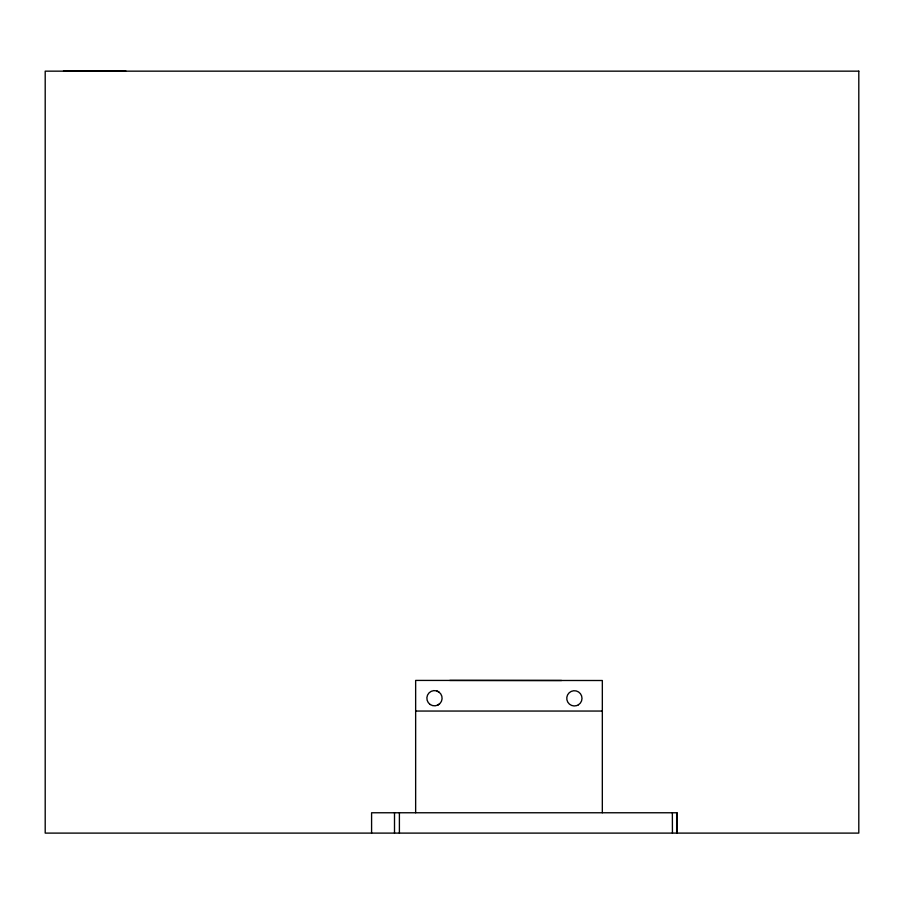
<?xml version="1.0" encoding="UTF-8"?>
<svg xmlns="http://www.w3.org/2000/svg" width="904" height="904" viewBox="0 0 904 904"><rect width="100%" height="100%" fill="white"/><g stroke="black" fill="none" stroke-linecap="round" stroke-linejoin="round"><path stroke-width="1.36" d="M415.648 812.764L415.648 680.418L602.335 680.509L602.324 812.764M437.739 705.109L439.412 704.024M63.495 70.896L125.769 70.896M415.648 711.052L602.324 711.052M449.751 680.429L561.587 680.497M437.05 691.029L438.813 691.944M672.361 812.764L672.429 833.104M677.243 833.104L677.243 812.764L371.589 812.764L371.589 833.104M676.655 812.764L676.655 833.104M399.398 812.764L399.398 833.104M394.506 812.764L394.506 833.104M578.402 704.826L576.582 705.64A7.627 7.627 0 0 1 566.831 697.255A7.627 7.627 0 0 1 578.56 691.967A7.627 7.627 0 0 1 578.402 704.826M858.8 71.156L45.2 71.156L45.2 833.104L858.8 833.104L858.8 71.156M430.146 704.487A7.627 7.627 0 0 0 442.079 698.837A7.627 7.627 0 0 0 431.219 691.323A7.627 7.627 0 0 0 430.146 704.487"/></g></svg>
